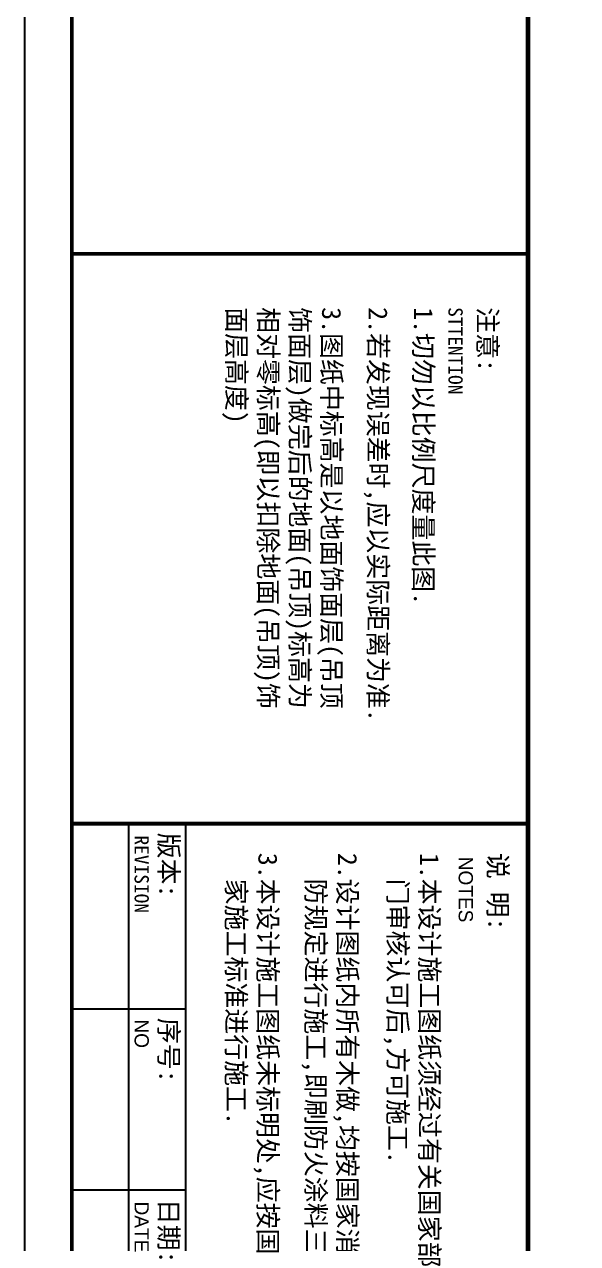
# Model space of a CAD drawing. Extents: x -220435 to 246757, y -381552 to -223577.
# Drawn here: x -169247 to -151748, y -325288 to -286730 of the extents above; entities that cross this region are included whole.
import ezdxf

# ---------------------------------------------------------------- set-up
doc = ezdxf.new("R2010")
doc.units = 0
doc.header["$LTSCALE"] = 1500
doc.header["$MEASUREMENT"] = 0
doc.layers.add('AXIS', color=7, linetype='CONTINUOUS')
doc.layers.add('JIAJU1', color=1, linetype='CONTINUOUS')

msp = doc.modelspace()

# ---------------------------------------------------------------- linework, layer by layer
at = {"layer": 'AXIS', "color": 250}
for p, q in [((-165941.9, -330032.2), (-165941.9, -312008)), ((-164139, -330032.2), (-164139, -312008)), ((-167744.8, -317863.9), (-164139, -317863.9)), ((-167744.8, -323584.2), (-164139, -323584.2))]:
    msp.add_line(p, q, dxfattribs=at)
msp.add_lwpolyline([(-82407.1, -250394.1), (-169247.2, -250394.1), (-169247.2, -367583.1), (-82407.1, -367583.1)], close=True, dxfattribs=at)
at = {"layer": 'AXIS', "color": 0, "const_width": 120.2}
msp.add_lwpolyline([(-83909.5, -251896.5), (-167744.8, -251896.5), (-167744.8, -366080.7), (-83909.5, -366080.7)], close=True, dxfattribs=at)
at = {"layer": 'AXIS', "color": 0}
for points, const_width in [([(-153321.5, -251896.5), (-153321.5, -366080.7)], 150.2), ([(-167744.8, -293983.8), (-153321.5, -293983.8)], 120.2), ([(-167744.8, -312008), (-153321.5, -312008)], 120.2)]:
    msp.add_lwpolyline(points, dxfattribs=dict(at, const_width=const_width))

# ---------------------------------------------------------------- texts
at = {"layer": 'AXIS', "color": 250, "attachment_point": 1, "rotation": 270}
for s, insert, char_height, width in [('{\\fSimHei|b0|i0|c134|p2;\\C5;3.图纸中标高是以地面饰面层(吊顶\\P饰面层)做完后的地面(吊顶)标高为\\P相对零标高(即以扣除地面(吊顶)饰\\P面层高度)}', (-159229.1, -295672.9), 600.969, 14968.525), ('{\\fSimHei|b0|i0|c134|p2;\\C5;2.若发现误差时,应以实际距离为准.}', (-157760.4, -295672.9), 600.969, 14968.525), ('{\\fSimHei|b0|i0|c134|p2;\\C5;1.切勿以比例尺度量此图.}', (-156326.4, -295672.9), 600.969, 14968.525), ('{\\fSimSun|b0|i0|c134|p2;\\C5;STTENTION}', (-155383.9, -295672.9), 450.727, 5551.563), ('{\\fSimSun|b0|i0|c134|p2;\\C5;REVISION}', (-165311.1, -312380.2), 450.727, 5551.563), ('{\\fSimHei|b0|i0|c134|p2;\\C5;版本:}', (-164379, -312293.2), 600.969, 5551.563), ('{\\fSimHei|b0|i0|c134|p2;\\C5;3.本设计施工图纸未标明处,应按国\\P  家施工标准进行施工.}', (-161244.2, -312929.8), 600.969, 14968.525), ('{\\fSimHei|b0|i0|c134|p2;\\C5;2.设计图纸内所有木做,均按国家消\\P  防规定进行施工,即刷防火涂料三遍.}', (-158725.9, -312929.8), 600.969, 14968.525), ('{\\fSimHei|b0|i0|c134|p2;\\C5;1.本设计施工图纸须经过有关国家部\\P  门审核认可后,方可施工.}', (-156132.9, -312929.8), 600.969, 14968.525), ('{\\fSimHei|b0|i0|c134|p2;\\C5;说 明:}', (-153970.7, -312929.8), 600.969, 5551.563), ('\\fￋￎￌ￥|b0|i0|c134|p2;\\C5;NOTES', (-155060, -313052.3), 450.727, 5551.563), ('\\fￋￎￌ￥|b0|i0|c134|p2;\\C5;NO', (-165311.1, -318197.2), 450.727, 5551.563), ('{\\fSimHei|b0|i0|c134|p2;\\C5;序号:}', (-164379, -318149.1), 600.969, 5551.563), ('\\fￋￎￌ￥|b0|i0|c134|p2;\\C5;DATE', (-165311.1, -323956.5), 450.727, 5551.563), ('{\\fSimHei|b0|i0|c134|p2;\\C5;日期:}', (-164379, -323869.4), 600.969, 5551.563)]:
    msp.add_mtext(s, dxfattribs=dict(at, insert=insert, char_height=char_height, width=width))
at = {"layer": 'JIAJU1', "color": 22, "insert": (-154293.6, -295672.9), "char_height": 600.969, "width": 5551.563, "attachment_point": 1, "rotation": 270}
msp.add_mtext('{\\fSimHei|b0|i0|c134|p2;\\C5;注意:}', dxfattribs=at)

doc.saveas('drawing.dxf')
